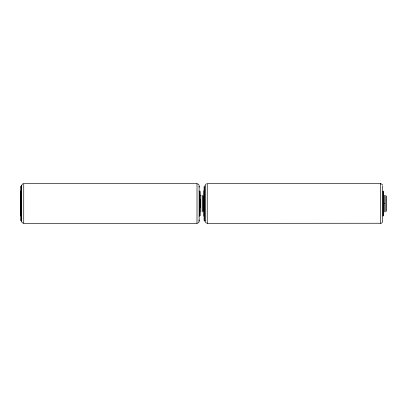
<?xml version="1.0" encoding="UTF-8"?>
<svg xmlns="http://www.w3.org/2000/svg" width="407" height="407" viewBox="0 0 407 407"><rect width="100%" height="100%" fill="white"/><g stroke="black" fill="none" stroke-linecap="round" stroke-linejoin="round"><path stroke-width="0.61" d="M23.743 183.684L23.728 223.331L197.003 223.392L197.019 183.669L23.743 183.608M199.12 219.933L198.972 222.059L197.782 223.245M199.12 215.72L199.12 216.158M199.13 191.341L199.13 191.066M199.13 187.134L199.13 185.801M199.12 221.194L199.13 185.867M199.542 216L199.552 191.066M199.974 191.29L199.964 215.771M199.964 215.73L199.969 212.2M199.969 207.712L199.969 199.354M199.974 194.867L199.974 191.407M200.814 211.844L200.819 195.08L200.819 195.655M203.144 195.96L203.139 211.131M204.065 220.355L204.08 186.584M204.925 185.79L204.914 221.22L204.914 220.925M206.471 183.755L205.754 184.223L205.138 185.719L205.123 221.22L205.123 220.925M382.488 185.002L382.02 184.285L380.525 183.669L207.249 183.608L207.234 223.331L381.288 223.245L382.005 222.777L382.626 221.281L382.641 185.801M380.525 184L380.525 183.669L380.514 223.316M383.058 191.066L383.048 216.158M383.48 191.29L383.475 215.771M384.325 195.218L384.32 211.95M385.805 195.223L385.8 211.95M22.965 183.755L22.248 184.223L21.627 185.719L21.617 221.22L21.617 220.925M202.294 211.986L202.299 195.223M203.866 190.791L203.856 216.097M383.48 203.531L384.32 203.531M199.974 203.531L200.814 203.531M197.797 183.816L198.982 185.002M206.456 223.184L205.27 221.998M22.95 223.184L21.764 221.998M386.645 211.131L386.65 196.072M207.234 223L207.234 223.331M197.019 183.669L197.019 184M197.003 223.061L197.003 223.392M23.728 223L23.728 223.331M21.627 185.719L21.627 186.014M21.418 186.014L21.418 185.719L21.403 221.22L21.403 220.925M20.36 191L20.35 215.934M20.574 186.889L20.574 186.564L20.559 220.375L20.559 220.05"/></g></svg>
